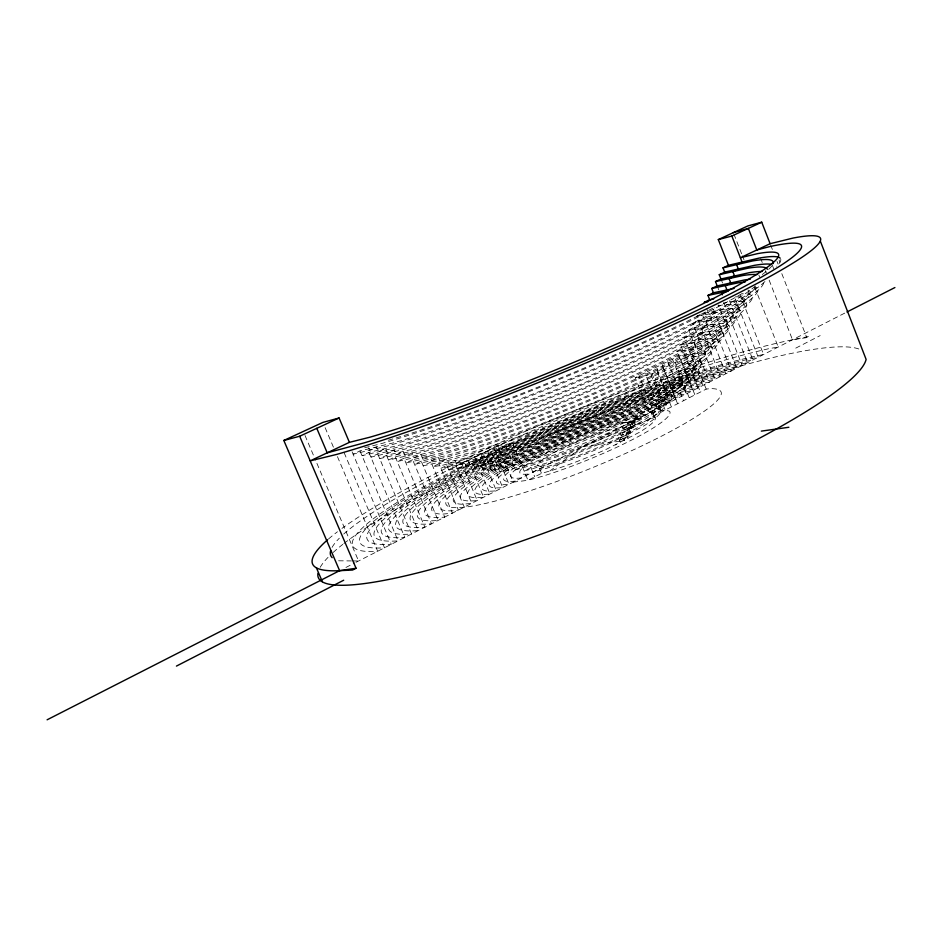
<?xml version="1.0" encoding="UTF-8"?>
<svg xmlns="http://www.w3.org/2000/svg" width="942" height="942" viewBox="0 0 942 942"><rect width="100%" height="100%" fill="white"/><g stroke="black" fill="none" stroke-linecap="round" stroke-linejoin="round"><path stroke-width="0.71" stroke-dasharray="4.71 3.53" d="M549.798 471.047L582.827 446.661L655.031 417.129L653.23 412.655L650.922 412.007L652.724 416.458L655.031 417.129A78.009 11.233 -22.2 0 1 638.923 432.555L607.154 448.91A78.009 11.233 -22.2 0 1 549.798 471.047L541.509 473.367L527.956 480.302L513.26 482.127L498.141 445.601L448.792 470.07L471.577 465.254A148.907 18.463 -22.2 0 0 646 397.771A148.907 18.463 -22.2 0 0 696.421 353.344L678.97 355.97L635.202 377.66L649.344 412.749L665.205 410.076L669.479 411.218A93.647 13.494 -22.2 0 1 632.423 439.631A93.647 13.494 -22.2 0 1 542.898 476.134L527.956 480.302L512.66 443.258L498.141 445.601M621.214 440.055L620.272 437.724L628.302 433.603L629.244 435.922L619.495 440.161L629.244 435.922M505.795 446.673L515.392 469.893L533.643 464.7A101.559 13.871 -22.2 0 0 609.097 435.487L632.047 424.453L650.804 414.197A101.559 13.871 -22.2 0 0 671.316 394.816L666.065 393.615L659.847 396.759L664.086 397.783L665.888 402.258A93.705 13.023 -22.2 0 1 646.813 420.356L608.45 439.996A93.705 13.023 -22.2 0 1 539.071 466.832L524.141 471.059L530.947 467.597L542.545 464.312A85.875 11.94 -22.2 0 0 605.894 439.796L620.119 432.955L622.003 437.606L618.553 437.842L605.259 444.259A78.033 11.045 -22.2 0 1 547.903 466.42L539.613 468.763L532.842 472.213L544.452 468.939A85.852 12.152 -22.2 0 0 607.79 444.471L642.856 426.479A85.852 12.152 -22.2 0 0 660.46 409.699L658.646 405.225L655.397 404.365L658.976 413.255M635.355 424.654L625.276 429.811L623.522 429.941L635.355 424.654L634.402 422.31L624.322 427.456L625.276 429.811M628.043 438.56L626.171 433.932L630.516 433.273L628.632 428.622L640.984 421.851A85.875 11.94 -22.2 0 0 658.646 405.225M623.239 434.945L621.061 435.286L632.117 430.412L631.175 428.08L622.297 432.613L623.239 434.945L632.117 430.412M626.171 433.932L637.063 427.951A78.033 11.045 -22.2 0 0 653.23 412.655M628.302 432.508L627.36 430.176L629.539 429.835L628.597 427.503L630.799 427.15L629.845 424.807L632.047 424.453L631.093 422.11L636.027 419.414L641.184 418.295L640.242 415.94L627.702 422.322L628.655 424.689L641.184 418.295M492.195 453.432L499.931 472.083L500.567 471.954A117.279 15.72 -22.2 0 0 612.371 431.095L639.029 418.295L660.742 406.438A117.279 15.72 -22.2 0 0 676.909 382.994L664.287 389.176L669.515 390.329L671.316 394.816M628.632 428.622L633.731 427.538L631.846 422.876L644.94 415.716A93.729 12.788 -22.2 0 0 664.086 397.783M631.846 422.876L636.98 421.757L635.085 417.07L648.92 409.535A101.595 13.612 -22.2 0 0 669.515 390.329M652.724 416.458L706.206 389.093L710.468 388.61A148.542 21.442 -22.2 0 1 578.93 473.096A148.542 21.442 -22.2 0 1 461.144 486.284A148.542 21.442 -22.2 0 1 692.806 390.589L677.239 351.625L686.365 348.128L703.521 345.855A156.843 19.052 -22.2 0 1 642.95 394.898A156.843 19.052 -22.2 0 1 459.696 464.7L440.915 468.351L446.849 465.419L469.611 460.532A148.954 18.098 -22.2 0 0 644.057 392.944A148.954 18.098 -22.2 0 0 694.654 348.929L677.239 351.625M769.143 280.127L792.493 339.768L806.788 337.625L809.378 336.306L792.493 339.768A295.8 43.085 -22.2 0 0 341.958 528.403M795.766 348.128L820.176 335.599M345.926 567.449L354.781 562.927M356.052 562.28L845.633 312.662M650.922 412.007L657.186 408.816L660.46 409.699M655.397 404.365L661.637 401.198L665.888 402.258M515.392 469.893L522.233 466.431L537.152 462.169A93.729 12.788 -22.2 0 0 606.542 435.31L622.58 427.597L626.077 427.327L624.181 422.628L607.19 430.777A101.595 13.612 -22.2 0 1 531.712 460.026L513.472 465.254L499.931 472.083M491.536 470.682L498.636 467.303A117.314 15.425 -22.2 0 0 635.014 414.621A117.314 15.425 -22.2 0 0 675.143 378.566L681.796 375.564A125.168 16.461 -22.2 0 1 639.194 414.021A125.168 16.461 -22.2 0 1 493.384 470.305L491.536 470.682L485.719 456.658M474.85 467.727L484.212 463.935A133.105 16.838 -22.2 0 0 639.536 403.859A133.105 16.838 -22.2 0 0 684.916 363.73L682.597 364.048L688.084 361.304L696.986 360.916A140.982 17.839 -22.2 0 1 644.234 402.976A140.982 17.839 -22.2 0 1 492.56 463.205L474.85 467.727L472.896 463.028L490.594 458.471A141.017 17.486 -22.2 0 0 642.291 398.172A141.017 17.486 -22.2 0 0 695.208 356.453L686.329 356.9L700.365 392.084M483.093 469.269L491.441 465.619A125.204 16.155 -22.2 0 0 637.275 409.264A125.204 16.155 -22.2 0 0 680.03 371.136L678.64 371.325L686.671 368.145A133.069 17.168 -22.2 0 1 641.467 408.64A133.069 17.168 -22.2 0 1 486.166 468.633L483.093 469.269L479.195 459.896M512.66 443.258L466.09 466.42L464.135 461.71L457.082 465.207L455.116 460.485L448.639 463.688L446.661 458.954L440.279 462.086L438.301 457.353L431.601 460.638L429.599 455.881L422.864 459.178L420.862 454.409L414.091 457.706L412.09 452.925L405.284 456.222L403.27 451.442L396.417 454.739L394.404 449.935L387.515 453.255L385.49 448.439L378.578 451.748L376.541 446.92L369.582 450.241L368.558 447.827M635.202 377.66L650.91 374.516L692.217 353.98M438.96 463.7L432.955 466.667L443.058 465.136L472.731 457.388A164.791 19.605 -22.2 0 0 651.216 386.42A164.791 19.605 -22.2 0 0 712.623 338.543L697.421 339.673L685.705 342.264L680.595 344.784L697.845 388.022L677.439 392.425A156.419 22.584 -22.2 0 0 493.561 465.077A156.419 22.584 -22.2 0 0 454.727 510.682L458.389 510.105L438.96 463.7L457.718 459.967A156.89 18.663 -22.2 0 0 640.996 390.047A156.89 18.663 -22.2 0 0 701.755 341.428L680.595 344.784M421.227 461.144L414.574 464.394L441.81 458.377A180.734 20.594 -22.2 0 0 655.067 375.599A180.734 20.594 -22.2 0 0 715.814 323.86L694.407 327.663L688.849 330.383L709.444 382.111A172.174 24.881 -22.2 0 0 495.304 461.568A172.174 24.881 -22.2 0 0 444.706 517.087L421.227 461.144L447.332 455.339A172.81 19.688 -22.2 0 0 650.84 376.305A172.81 19.688 -22.2 0 0 709.22 326.803L688.849 330.383M431 461.992L423.193 465.819L449.322 460.12A172.751 20.123 -22.2 0 0 652.806 381.192A172.751 20.123 -22.2 0 0 710.974 331.219L690.568 334.704L683.986 337.931L702.92 385.431L691.298 387.562A164.297 23.727 -22.2 0 0 499.919 460.473A164.297 23.727 -22.2 0 0 442.351 514.155L452.431 513.143L431 461.992L441.091 460.426L470.729 452.584A164.838 19.193 -22.2 0 0 649.262 381.557A164.838 19.193 -22.2 0 0 710.857 334.069L695.691 335.305L683.986 337.931M412.608 459.708L405.92 462.958L434.238 456.635A188.718 21.03 -22.2 0 0 657.328 369.959A188.718 21.03 -22.2 0 0 720.654 316.512L698.234 320.645L692.688 323.341L714.943 379.296A180.075 26.035 -22.2 0 0 491.359 462.322A180.075 26.035 -22.2 0 0 438.124 520.431L412.608 459.708L439.796 453.585A180.782 20.147 -22.2 0 0 653.089 370.677A180.782 20.147 -22.2 0 0 714.071 319.444L692.688 323.341M403.941 458.259L397.23 461.521L426.62 454.868A196.725 21.43 -22.2 0 0 659.588 364.271A196.725 21.43 -22.2 0 0 725.481 309.176L702.049 313.651L696.527 316.324L720.43 376.506A187.976 27.188 -22.2 0 0 487.426 463.087A187.976 27.188 -22.2 0 0 431.518 523.799L403.941 458.259L432.225 451.819A188.777 20.559 -22.2 0 0 655.349 365.013A188.777 20.559 -22.2 0 0 718.911 312.096L696.527 316.324M616.374 444.447L615.279 444.977M718.039 305.879L723.739 304.761A196.784 20.936 -22.2 0 1 657.598 359.314A196.784 20.936 -22.2 0 1 424.595 450.041L395.24 456.811L388.481 460.073L418.943 453.09A204.744 21.784 -22.2 0 0 661.849 358.549A204.744 21.784 -22.2 0 0 730.297 301.852L723.444 303.206M735.455 296.836A204.803 21.266 -22.2 0 1 651.664 357.489A204.803 21.266 -22.2 0 1 416.917 448.251L386.491 455.351L379.708 458.613L411.218 451.312A212.786 22.113 -22.2 0 0 655.608 356.865A212.786 22.113 -22.2 0 0 742.343 293.88M747.818 290.006A212.845 21.572 -22.2 0 1 640.136 358.137A212.845 21.572 -22.2 0 1 409.181 446.449L377.707 453.879L370.877 457.153L403.447 449.511A220.828 22.384 -22.2 0 0 643.598 357.725A220.828 22.384 -22.2 0 0 755.107 287.016M755.555 285.956A228.977 22.043 -22.2 0 1 602.197 365.343A228.977 22.043 -22.2 0 1 393.556 442.811L359.997 450.924L353.109 454.209L387.727 445.884A236.984 22.832 -22.2 0 0 608.72 363.588A236.984 22.832 -22.2 0 0 765.092 281.387M755.048 287.981A220.899 21.831 -22.2 0 1 616.539 363.965A220.899 21.831 -22.2 0 1 401.398 444.636L368.875 452.407L362.011 455.681L395.616 447.697A228.906 22.632 -22.2 0 0 629.739 359.196A228.906 22.632 -22.2 0 0 763.597 282.117M364.672 447.733L379.791 444.047A245.097 22.985 -22.3 0 0 745.028 291.832M635.085 417.07L645.435 414.798M634.307 420.415L624.899 422.357A68.248 9.832 -22.2 0 0 542.827 454.762A68.248 9.832 -22.2 0 0 528.332 474.05L529.557 473.826M639.029 418.295L634.567 419.025L635.52 421.38L631.093 422.11M620.119 432.955L624.475 432.272L622.58 427.597M619.601 427.915L616.669 428.363A48.737 7.018 -22.2 0 0 558.347 450.241A48.737 7.018 -22.2 0 0 541.685 466.314L545.147 465.866M582.827 446.661L624.593 440.467L623.651 438.148M624.181 422.628L631.258 422.028M625.123 424.972L628.655 424.689M338.59 560.796L351.437 560.926M352.873 560.937L358.584 560.996L314.816 458.448M325.12 427.644L333.48 447.309M337.448 456.635L377.683 551.258A251.585 36.526 -22.2 0 1 456.058 469.422A251.585 36.526 -22.2 0 1 763.573 354.51L740.141 295.034M305.031 435.51L314.239 457.106M359.997 450.924L398.089 540.849A227.646 32.994 -22.2 0 1 467.809 466.997A227.646 32.994 -22.2 0 1 747.548 362.682L723.586 302.052M352.096 451.819L391.307 544.299A235.618 34.171 -22.2 0 1 463.888 467.797A235.618 34.171 -22.2 0 1 752.905 359.95L729.473 300.58M344.148 452.725L384.513 547.773A243.601 35.349 -22.2 0 1 459.967 468.61A243.601 35.349 -22.2 0 1 758.251 357.218L734.819 297.79M395.24 456.811L424.889 527.19A195.889 28.342 -22.2 0 1 483.493 463.853A195.889 28.342 -22.2 0 1 725.893 373.715L702.049 313.651M386.491 455.351L418.236 530.582A203.813 29.496 -22.2 0 1 479.572 464.63A203.813 29.496 -22.2 0 1 731.333 370.948L706.406 308.034M377.707 453.879L411.548 533.984A211.75 30.662 -22.2 0 1 475.651 465.419A211.75 30.662 -22.2 0 1 736.762 368.181L713.377 309.117M368.875 452.407L404.825 537.411A219.686 31.828 -22.2 0 1 471.718 466.208A219.686 31.828 -22.2 0 1 742.155 365.425L718.216 304.89M456.305 466.337L471.742 503.299L462.981 504.253A140.688 20.3 -22.2 0 1 511.577 458.354A140.688 20.3 -22.2 0 1 676.45 395.652L686.353 393.886L672.47 359.185M446.849 465.419L464.276 507.102M481.115 454.044L496.363 490.747A109.307 15.755 -22.2 0 1 526.908 455.751A109.307 15.755 -22.2 0 1 664.64 404.954L650.604 370.029M474.697 457.223L489.993 493.985A117.138 16.885 -22.2 0 1 522.94 456.458A117.138 16.885 -22.2 0 1 670.315 402.057L656.327 367.192M468.268 460.414L483.611 497.246A124.98 18.028 -22.2 0 1 518.983 457.164A124.98 18.028 -22.2 0 1 675.967 399.173L662.014 364.377M461.804 463.617L477.194 500.52A132.822 19.158 -22.2 0 1 515.027 457.883A132.822 19.158 -22.2 0 1 681.596 396.299M498.895 450.111L506.596 468.727M493.855 447.721L509.01 484.294A93.647 13.494 -22.2 0 1 534.844 454.374A93.647 13.494 -22.2 0 1 653.218 410.771L639.112 375.728M487.497 450.877L502.698 487.509A101.477 14.625 -22.2 0 1 530.876 455.057A101.477 14.625 -22.2 0 1 658.941 407.851L644.87 372.867M539.613 468.763L541.509 473.367M530.947 467.597L534.75 476.829M618.553 437.842L620.437 442.481L625.829 437.83L624.887 435.498M626.112 432.849L627.054 435.169M650.91 374.516L665.205 410.076M675.108 362.482L689.214 397.783M667.69 361.563L683.515 400.703M663.38 368.322L677.581 403.741M657.151 371.407L671.399 406.897M699.706 359.514L701.507 364.071M706.206 389.093L690.462 349.576L695.95 346.856L694.195 342.464L700.271 339.461L698.528 335.069L703.909 332.42L702.167 328.04L707.783 325.284L706.053 320.904L711.646 318.172L709.915 313.792L715.496 311.084L714.201 307.798M693.088 364.99L694.89 369.488M687.636 372.455L689.438 376.953M680.831 359.644L694.902 394.875M720.406 327.569L722.196 332.09M716.473 337.154L718.287 341.722M710.197 343.112L711.999 347.645M704.004 350.035L705.793 354.545M736.844 305.043L738.634 309.577M720.96 278.997L722.549 283.047M731.357 312.556L733.147 317.089M717.203 285.885L718.793 289.924M725.882 320.068L727.671 324.59M758.816 274.934L759.711 277.207M733.865 234.028L741.884 254.446M742.414 255.812L744.015 259.898M754.707 287.122L778.233 347.033L768.943 348.67A275.653 40.082 -22.2 0 0 343.748 534.008M748.266 291.137L749.608 294.54M742.331 297.531L744.121 302.064M779.034 259.933L779.952 262.288M770.65 245.073L772.781 250.513M777.032 261.405L778.092 264.125M781.813 273.651L806.788 337.625M772.322 265.208L773.7 268.741M760.653 258.438L762.243 262.512M765.422 270.637L766.494 273.357M332.079 547.384A275.653 40.082 -22.2 0 1 339.32 538.212M328.534 538.965A295.8 43.085 -22.2 0 1 337.436 531.771M521.562 477.9A78.009 11.233 -22.2 0 1 542.804 453.008A78.009 11.233 -22.2 0 1 641.714 416.635M515.298 481.091A85.828 12.364 -22.2 0 1 538.824 453.691A85.828 12.364 -22.2 0 1 647.484 413.691M320.174 567.331A295.517 45.31 -22.2 0 1 328.028 557.381M333.127 552.471A295.517 45.31 -22.2 0 1 342.806 544.358M343.901 543.51A295.517 45.31 -22.2 0 1 621.39 405.837A295.517 45.31 -22.2 0 1 859.398 349.211M712.753 308.211A237.066 22.219 -22.3 0 1 385.655 440.974M780.788 259.285A253.21 23.114 -22.3 0 1 776.585 266.233M771.851 265.891A245.167 22.361 -22.3 0 1 761.583 275.005"/><path stroke-width="1.41" d="M356.064 568.25L339.603 570.675L283.825 440.467L299.674 436.24L356.064 568.25L352.567 570.04L339.603 570.675L47.1 719.806M176.425 666.1L343.689 580.225M846.94 312.002L894.9 287.546M713.706 298.897L709.656 299.721L704.157 302.37L708.184 301.546M709.656 299.721L707.948 295.423L713.435 292.785L734.171 288.429M750.291 279.232A228.906 22.632 -22.2 0 0 744.733 279.927L717.203 285.885L715.508 281.587L720.96 278.997L749.526 272.638A236.984 22.832 -22.2 0 1 762.078 271.508M713.435 292.785L711.728 288.499L717.203 285.885M720.96 278.997L719.264 274.711L724.704 272.132L754.318 265.361A245.097 22.985 -22.3 0 1 771.616 264.408M349.411 442.351L310.189 460.862L336.459 454.468A297.813 26.494 -22.3 0 0 697.139 313.392A297.813 26.494 -22.3 0 0 792.987 238.079L770.12 243.707L740.377 257.743L757.368 253.681A253.292 22.467 -22.3 0 1 673.318 318.208A253.292 22.467 -22.3 0 1 369.711 437.253L349.411 442.351L339.085 417.989L322.894 422.405L283.825 440.467M724.704 272.132L723.009 267.846L728.437 265.291L759.099 258.096A253.21 23.114 -22.3 0 1 780.2 258.202M728.437 265.291L718.31 239.598L747.913 225.915L761.725 222.194L770.12 243.707M299.674 436.24L339.085 417.989M718.31 239.598L731.852 236.03L761.725 222.194M733.323 232.662L748.348 228.4L756.803 249.995L769.484 246.651A277.525 24.657 -22.3 0 1 700.401 308.799A277.525 24.657 -22.3 0 1 364.483 442.787L327.215 452.831L316.783 428.316M723.009 267.846L752.587 260.946A245.167 22.361 -22.3 0 1 773.099 263.607M719.264 274.711L747.795 268.223A237.066 22.219 -22.3 0 1 767.341 269.306M715.508 281.587L742.991 275.511A228.977 22.043 -22.2 0 1 756.921 274.605M711.728 288.499L738.187 282.812A220.899 21.831 -22.2 0 1 745.11 282.035M707.948 295.423L728.072 291.219M761.348 431.118L788.854 427.268M316.406 567.826L322.317 581.603M722.29 294.787L721.431 292.609L726.965 289.948L725.246 285.591L730.768 282.941L729.049 278.596L734.548 275.971L732.841 271.626L738.328 269.012L736.62 264.678L742.084 262.088L731.852 236.03M820.423 241.364L866.11 359.397A295.517 45.31 -22.2 0 1 583.239 518.288A295.517 45.31 -22.2 0 1 317.937 573.337M339.603 570.675A295.8 43.085 -22.2 0 1 327.663 539.719M332.173 557.664A275.653 40.082 -22.2 0 1 330.666 550.729"/></g></svg>
